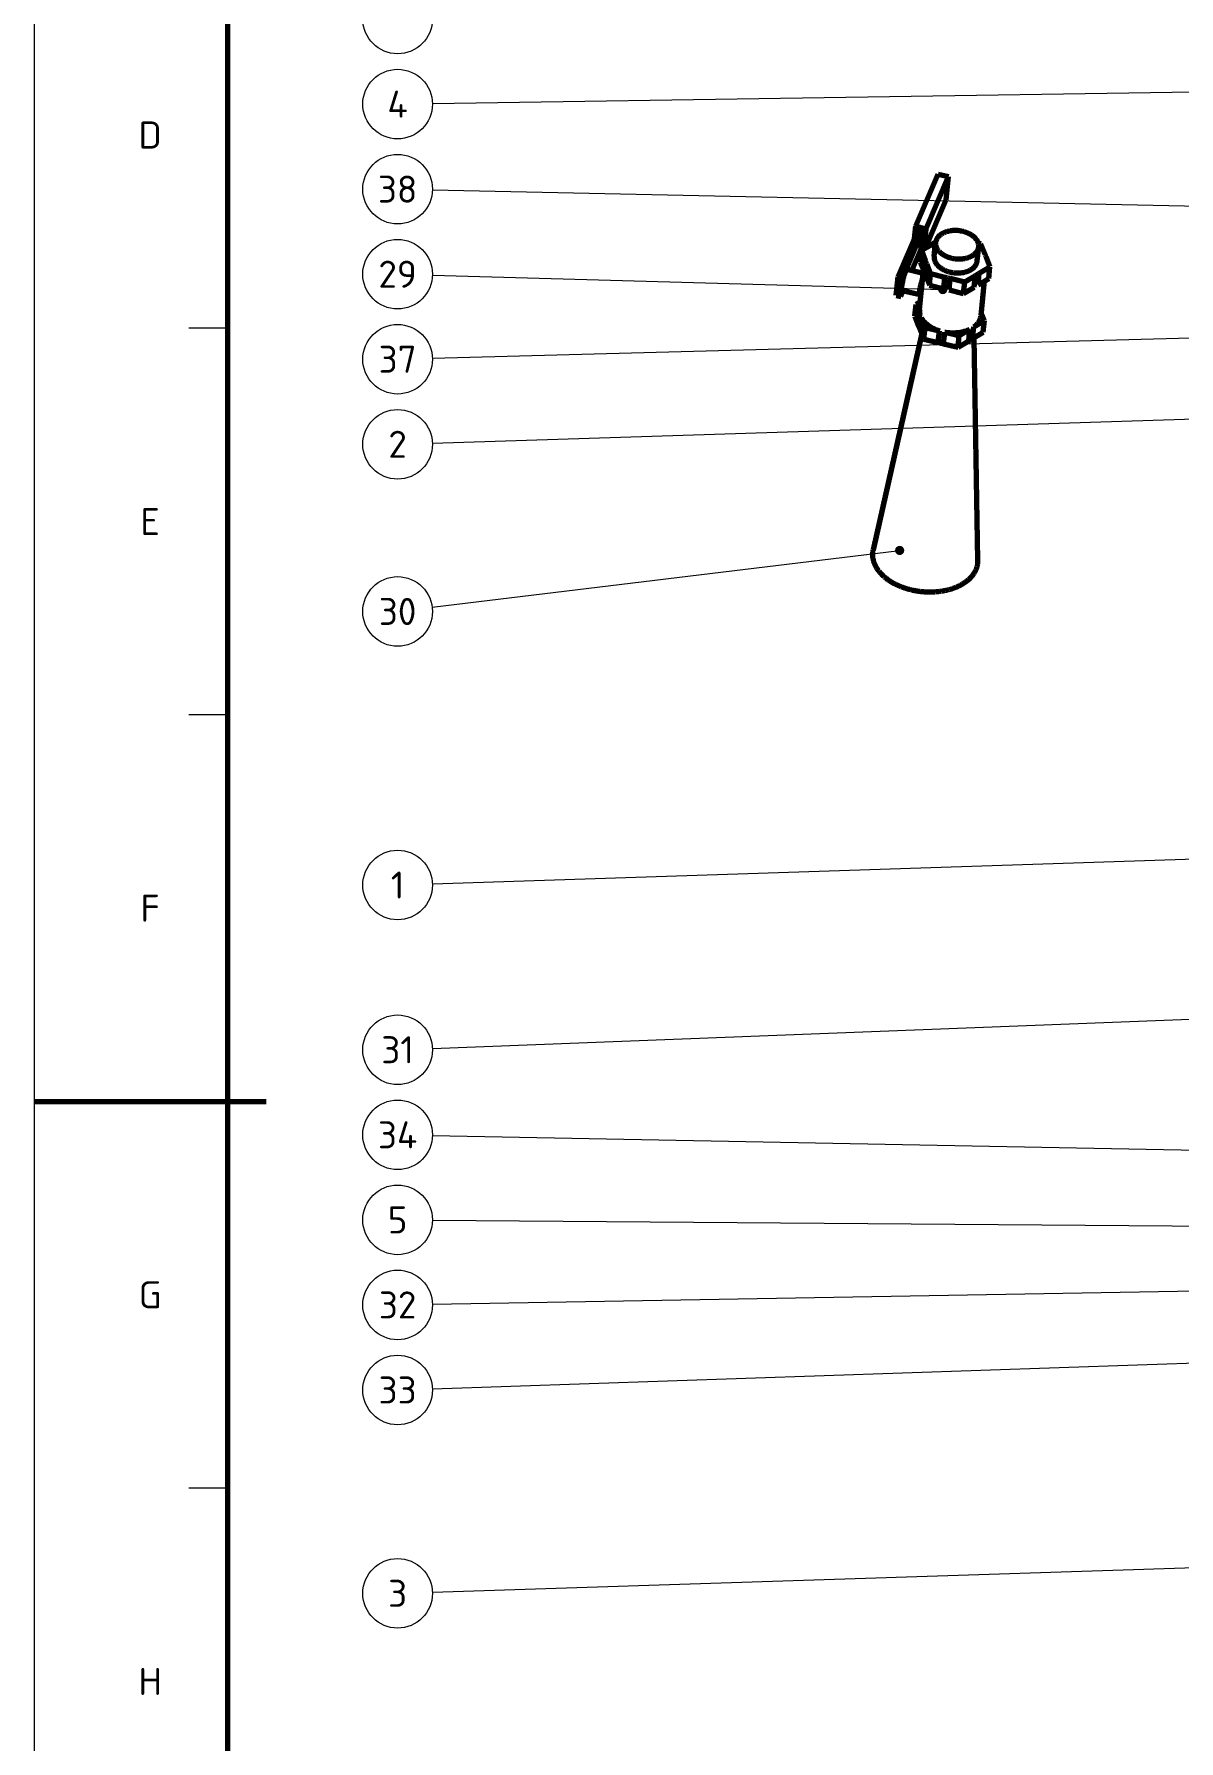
# Model space of a CAD drawing. Header units: millimetres. Extents: x 0 to 841, y 0 to 594.
# Drawn here: x 0 to 148, y 214.3 to 435 of the extents above; entities that cross this region are included whole.
import ezdxf
from ezdxf.enums import TextEntityAlignment as Align

# ---------------------------------------------------------------- set-up
doc = ezdxf.new("R2010")
doc.units = ezdxf.units.MM
for name, color, linetype, lineweight in [('01-VISIBLE', 7, 'CONTINUOUS', 70), ('06-TEXTO', 7, 'CONTINUOUS', 25), ('07-RECUADRO', 7, 'CONTINUOUS', 70), ('08-FINA', 5, 'CONTINUOUS', 18)]:
    doc.layers.add(name, color=color, linetype=linetype, lineweight=lineweight)
doc.styles.add('ISO3098', font='isocpeur.ttf')

msp = doc.modelspace()

# ---------------------------------------------------------------- hatches: boundary and pattern name
at = {"layer": '08-FINA'}
h = msp.add_hatch(color=7, dxfattribs=at)
h.dxf.hatch_style = 1
edge = h.paths.add_edge_path()
edge.add_arc((117.5, 402.01), 0.6, 0, 360)
h = msp.add_hatch(color=7, dxfattribs=at)
h.dxf.hatch_style = 1
edge = h.paths.add_edge_path()
edge.add_arc((111.92, 368.27), 0.6, 0, 360)

# ---------------------------------------------------------------- linework, layer by layer
at = {"layer": '01-VISIBLE'}
for p, q in [((114, 410.19), (116.89, 416.95)), ((115.35, 409.87), (118.24, 416.63)), ((116.89, 416.95), (118.24, 416.63)), ((117.93, 413.6), (118.24, 416.63)), ((115.26, 407.35), (117.93, 413.6)), ((111.73, 403.65), (114.36, 409.79)), ((112.31, 403.51), (114.93, 409.66)), ((113.84, 408.58), (114, 410.19)), ((114, 410.19), (115.35, 409.87)), ((114.93, 409.66), (114.36, 409.79)), ((114.69, 407.24), (114.93, 409.66)), ((115.08, 407.24), (115.35, 409.87)), ((113.5, 404.45), (114.69, 407.24)), ((114.57, 406.96), (114.73, 406.92)), ((114.59, 405.53), (114.74, 407.05)), ((116.12, 407.86), (114.74, 407.05)), ((114.74, 407.05), (115.24, 405.79)), ((116.38, 406.28), (116.57, 408.09)), ((121.95, 405.71), (122.14, 407.52)), ((122.43, 407.92), (122.09, 408)), ((122.92, 406.67), (122.43, 407.92)), ((123.59, 404.95), (123.1, 406.2)), ((114.95, 404.1), (112.9, 404.59)), ((114.48, 399.45), (115, 404.5)), ((114.59, 405.53), (115.08, 404.28)), ((115.08, 404.28), (115.24, 405.79)), ((115.27, 403.82), (115.42, 405.33)), ((115.42, 405.33), (115.91, 404.07)), ((115.76, 402.56), (115.91, 404.07)), ((115.91, 404.07), (117.78, 403.63)), ((122.07, 402.63), (122.22, 404.14)), ((122.22, 404.14), (123.59, 404.95)), ((123.44, 403.44), (123.59, 404.95)), ((111.49, 401.23), (111.73, 403.65)), ((111.73, 403.65), (112.31, 403.51)), ((112.06, 401.1), (112.31, 403.51)), ((112.06, 401.1), (112.38, 401.83)), ((114.57, 401.32), (112.26, 401.86)), ((115.27, 403.82), (115.76, 402.56)), ((115.76, 402.56), (117.62, 402.12)), ((117.62, 402.12), (117.78, 403.63)), ((118.32, 401.96), (118.47, 403.47)), ((118.32, 401.96), (120.18, 401.51)), ((118.47, 403.47), (120.34, 403.02)), ((120.18, 401.51), (120.34, 403.02)), ((120.18, 401.51), (121.56, 402.32)), ((120.34, 403.02), (121.71, 403.83)), ((121.56, 402.32), (121.71, 403.83)), ((122.07, 402.63), (123.44, 403.44)), ((122.44, 398.64), (122.9, 403.12)), ((111.49, 401.23), (112.06, 401.1)), ((113.88, 398.59), (114.04, 400.1)), ((114.58, 400.42), (114.04, 400.1)), ((114.04, 400.1), (114.53, 398.84)), ((113.88, 398.59), (114.37, 397.33)), ((114.37, 397.33), (114.53, 398.84)), ((114.56, 396.87), (114.71, 398.38)), ((114.71, 398.38), (115.2, 397.12)), ((121.51, 397.19), (122.88, 398)), ((122.88, 398), (122.48, 399.03)), ((122.73, 396.49), (122.88, 398)), ((114.77, 396.32), (108.51, 368.35)), ((114.56, 396.87), (115.05, 395.61)), ((115.05, 395.61), (115.2, 397.12)), ((115.05, 395.61), (116.91, 395.17)), ((115.2, 397.12), (117.07, 396.68)), ((116.91, 395.17), (117.07, 396.68)), ((117.61, 395.01), (117.76, 396.52)), ((117.76, 396.52), (119.63, 396.07)), ((119.47, 394.56), (119.63, 396.07)), ((119.47, 394.56), (120.85, 395.38)), ((119.63, 396.07), (121, 396.89)), ((120.85, 395.38), (121, 396.89)), ((121.36, 395.68), (121.51, 397.19)), ((121.36, 395.68), (122.73, 396.49)), ((121.52, 395.77), (122, 366.98)), ((117.61, 395.01), (119.47, 394.56))]:
    msp.add_line(p, q, dxfattribs=at)
for points in [[(122.14, 407.52), (122.14, 407.61), (122.14, 407.69), (122.14, 407.77), (122.13, 407.85), (122.11, 407.93), (122.09, 408), (122.07, 408.08), (122.04, 408.15), (122, 408.23), (121.97, 408.3), (121.93, 408.37), (121.88, 408.44), (121.83, 408.5), (121.78, 408.57), (121.73, 408.63), (121.68, 408.69), (121.62, 408.74), (121.56, 408.8), (121.5, 408.85), (121.44, 408.9), (121.37, 408.95), (121.31, 409), (121.24, 409.04), (121.17, 409.09), (121.1, 409.13), (121.03, 409.17), (120.96, 409.21), (120.89, 409.24), (120.82, 409.28), (120.74, 409.31), (120.67, 409.34), (120.6, 409.37), (120.52, 409.4), (120.44, 409.43), (120.37, 409.45), (120.29, 409.48), (120.21, 409.5), (120.13, 409.52), (120.06, 409.54), (119.98, 409.55), (119.9, 409.57), (119.82, 409.58), (119.74, 409.6), (119.66, 409.61), (119.58, 409.62), (119.5, 409.63), (119.42, 409.63), (119.34, 409.64), (119.26, 409.64), (119.18, 409.64), (119.1, 409.64), (119.01, 409.64), (118.93, 409.64), (118.85, 409.64), (118.77, 409.63), (118.69, 409.62), (118.61, 409.61), (118.53, 409.6), (118.45, 409.59), (118.37, 409.58), (118.29, 409.56), (118.22, 409.54), (118.14, 409.52), (118.06, 409.5), (117.98, 409.48), (117.91, 409.46), (117.83, 409.43), (117.75, 409.4), (117.68, 409.37), (117.61, 409.34), (117.53, 409.3), (117.46, 409.26), (117.39, 409.22), (117.32, 409.18), (117.26, 409.14), (117.19, 409.09), (117.13, 409.04), (117.06, 408.99), (117, 408.93), (116.95, 408.88), (116.89, 408.82), (116.84, 408.75), (116.79, 408.69), (116.75, 408.62), (116.71, 408.55), (116.67, 408.48), (116.64, 408.41), (116.62, 408.33), (116.6, 408.25), (116.58, 408.17), (116.57, 408.09)], [(116.57, 408.13), (116.49, 408.09), (116.42, 408.05), (116.34, 408), (116.26, 407.96), (116.19, 407.91), (116.12, 407.86)], [(116.38, 406.28), (116.38, 406.2), (116.38, 406.12), (116.38, 406.04), (116.39, 405.96), (116.41, 405.88), (116.43, 405.8), (116.45, 405.73), (116.48, 405.65), (116.52, 405.58), (116.55, 405.51), (116.59, 405.44), (116.64, 405.37), (116.68, 405.31), (116.73, 405.24), (116.79, 405.18), (116.84, 405.12), (116.9, 405.07), (116.95, 405.01), (117.01, 404.96), (117.08, 404.91), (117.14, 404.86), (117.2, 404.81), (117.27, 404.77), (117.34, 404.72), (117.41, 404.68), (117.48, 404.64), (117.55, 404.6), (117.62, 404.57), (117.69, 404.53), (117.76, 404.5), (117.84, 404.47), (117.91, 404.44), (117.99, 404.41), (118.06, 404.38), (118.14, 404.36), (118.21, 404.33), (118.29, 404.31), (118.37, 404.29), (118.45, 404.27), (118.53, 404.26), (118.6, 404.24), (118.68, 404.22), (118.76, 404.21), (118.84, 404.2), (118.92, 404.19), (119, 404.18), (119.08, 404.17), (119.16, 404.17), (119.24, 404.16), (119.32, 404.16), (119.4, 404.16), (119.48, 404.16), (119.56, 404.16), (119.64, 404.17), (119.72, 404.17), (119.8, 404.18), (119.88, 404.19), (119.96, 404.2), (120.04, 404.21), (120.12, 404.22), (120.2, 404.24), (120.28, 404.25), (120.35, 404.27), (120.43, 404.29), (120.51, 404.31), (120.58, 404.34), (120.66, 404.36), (120.74, 404.39), (120.81, 404.42), (120.88, 404.45), (120.96, 404.49), (121.03, 404.52), (121.1, 404.56), (121.17, 404.6), (121.23, 404.65), (121.3, 404.69), (121.37, 404.74), (121.43, 404.79), (121.49, 404.84), (121.55, 404.9), (121.6, 404.96), (121.65, 405.02), (121.7, 405.08), (121.75, 405.15), (121.79, 405.21), (121.83, 405.28), (121.86, 405.36)], [(116.57, 408.09), (116.56, 408.01), (116.56, 407.93), (116.57, 407.85), (116.58, 407.77), (116.59, 407.69), (116.61, 407.62), (116.64, 407.54), (116.67, 407.47), (116.7, 407.39), (116.74, 407.32), (116.78, 407.25), (116.82, 407.19), (116.87, 407.12), (116.92, 407.06), (116.97, 407), (117.02, 406.94), (117.08, 406.88), (117.14, 406.83), (117.2, 406.77), (117.26, 406.72), (117.32, 406.67), (117.39, 406.62), (117.46, 406.58), (117.52, 406.54), (117.59, 406.49), (117.66, 406.45), (117.73, 406.42), (117.8, 406.38), (117.87, 406.34), (117.95, 406.31), (118.02, 406.28), (118.1, 406.25), (118.17, 406.22), (118.25, 406.2), (118.32, 406.17), (118.4, 406.15), (118.48, 406.12), (118.55, 406.1), (118.63, 406.09), (118.71, 406.07), (118.79, 406.05), (118.87, 406.04), (118.95, 406.02), (119.03, 406.01), (119.11, 406), (119.19, 405.99), (119.27, 405.99), (119.34, 405.98), (119.43, 405.98), (119.51, 405.97), (119.59, 405.97), (119.67, 405.97), (119.75, 405.98), (119.83, 405.98), (119.91, 405.98), (119.99, 405.99), (120.07, 406), (120.14, 406.01), (120.22, 406.02), (120.3, 406.03), (120.38, 406.05), (120.46, 406.07), (120.54, 406.08), (120.62, 406.1), (120.69, 406.13), (120.77, 406.15), (120.85, 406.18), (120.92, 406.2), (121, 406.23), (121.07, 406.27), (121.14, 406.3), (121.21, 406.34), (121.28, 406.37), (121.35, 406.42), (121.42, 406.46), (121.49, 406.5), (121.55, 406.55), (121.61, 406.6), (121.67, 406.66), (121.73, 406.71), (121.79, 406.77), (121.84, 406.83), (121.89, 406.89), (121.93, 406.96), (121.98, 407.03), (122.01, 407.1), (122.05, 407.17)], [(122.05, 407.17), (122.07, 407.23), (122.09, 407.28), (122.11, 407.34), (122.12, 407.4), (122.13, 407.46), (122.14, 407.52)], [(123.1, 406.2), (123.08, 406.28), (123.05, 406.36), (123.02, 406.44), (122.99, 406.52), (122.96, 406.59), (122.92, 406.67)], [(112.26, 401.86), (112.21, 401.93), (112.2, 402.01), (112.2, 402.09), (112.2, 402.17), (112.2, 402.25), (112.21, 402.33), (112.22, 402.41), (112.23, 402.49), (112.24, 402.57), (112.25, 402.64), (112.26, 402.72), (112.28, 402.8), (112.29, 402.88), (112.31, 402.96), (112.32, 403.04), (112.34, 403.12), (112.36, 403.2), (112.38, 403.27), (112.39, 403.35), (112.41, 403.43), (112.43, 403.51), (112.46, 403.59), (112.48, 403.66), (112.5, 403.74), (112.52, 403.82), (112.55, 403.89), (112.57, 403.97), (112.6, 404.05), (112.62, 404.12), (112.65, 404.2), (112.68, 404.27), (112.72, 404.34), (112.75, 404.42), (112.79, 404.49), (112.84, 404.55), (112.9, 404.59)], [(115.24, 405.79), (115.26, 405.71), (115.28, 405.63), (115.31, 405.55), (115.35, 405.48), (115.38, 405.4), (115.42, 405.33)], [(121.71, 403.83), (121.79, 403.87), (121.86, 403.91), (121.93, 403.95), (122.01, 404), (122.08, 404.04), (122.15, 404.09), (122.22, 404.14)], [(121.86, 405.36), (121.88, 405.41), (121.9, 405.47), (121.92, 405.53), (121.94, 405.59), (121.95, 405.65), (121.95, 405.71)], [(114.57, 401.32), (114.52, 401.38), (114.51, 401.46), (114.51, 401.54), (114.51, 401.62), (114.51, 401.7), (114.52, 401.78), (114.53, 401.87), (114.54, 401.95), (114.55, 402.03), (114.56, 402.11), (114.57, 402.19), (114.59, 402.27), (114.6, 402.35), (114.62, 402.43), (114.63, 402.51), (114.65, 402.58), (114.67, 402.66), (114.69, 402.74), (114.71, 402.82), (114.73, 402.9), (114.75, 402.98), (114.77, 403.06), (114.79, 403.14), (114.81, 403.21), (114.84, 403.29), (114.86, 403.37), (114.89, 403.44)], [(117.78, 403.63), (117.86, 403.61), (117.95, 403.58), (118.03, 403.56), (118.12, 403.54), (118.21, 403.52), (118.3, 403.5), (118.38, 403.48), (118.47, 403.47)], [(114.68, 401.42), (114.67, 401.4), (114.65, 401.37), (114.63, 401.35), (114.62, 401.33), (114.59, 401.32), (114.57, 401.32)], [(114.37, 397.33), (114.4, 397.25), (114.42, 397.17), (114.45, 397.09), (114.48, 397.02), (114.52, 396.94), (114.56, 396.87)], [(114.48, 399.45), (114.47, 399.37), (114.47, 399.28), (114.47, 399.19), (114.48, 399.1), (114.49, 399.02), (114.51, 398.93), (114.53, 398.84)], [(114.71, 398.38), (114.75, 398.31), (114.79, 398.24), (114.84, 398.17), (114.88, 398.1), (114.93, 398.04), (114.98, 397.98), (115.03, 397.92), (115.08, 397.85), (115.14, 397.8), (115.2, 397.74), (115.25, 397.68), (115.31, 397.63), (115.37, 397.58), (115.43, 397.52), (115.5, 397.47), (115.56, 397.42), (115.63, 397.38), (115.69, 397.33), (115.76, 397.29), (115.83, 397.24), (115.89, 397.2), (115.96, 397.16), (116.03, 397.12), (116.1, 397.08), (116.17, 397.04), (116.25, 397.01), (116.32, 396.97), (116.39, 396.94), (116.46, 396.9), (116.54, 396.87), (116.61, 396.84), (116.69, 396.81), (116.76, 396.78), (116.84, 396.76), (116.91, 396.73), (116.99, 396.71), (117.07, 396.68)], [(121.51, 397.19), (121.58, 397.24), (121.64, 397.29), (121.71, 397.34), (121.77, 397.4), (121.83, 397.45), (121.89, 397.51), (121.95, 397.58), (122, 397.64), (122.05, 397.7), (122.1, 397.77), (122.15, 397.84), (122.19, 397.91), (122.24, 397.98), (122.27, 398.06), (122.31, 398.13)], [(122.31, 398.13), (122.34, 398.22), (122.37, 398.3), (122.39, 398.38), (122.41, 398.47), (122.43, 398.55), (122.44, 398.64)], [(116.91, 395.17), (117, 395.15), (117.09, 395.12), (117.17, 395.1), (117.26, 395.08), (117.35, 395.06), (117.43, 395.04), (117.52, 395.02), (117.61, 395.01)], [(117.76, 396.52), (117.84, 396.5), (117.92, 396.49), (118, 396.48), (118.08, 396.47), (118.16, 396.46), (118.24, 396.45), (118.32, 396.45), (118.4, 396.44), (118.48, 396.43), (118.56, 396.43), (118.64, 396.43), (118.73, 396.43), (118.81, 396.43), (118.89, 396.43), (118.97, 396.43), (119.05, 396.43), (119.13, 396.43), (119.21, 396.44), (119.29, 396.44), (119.37, 396.45), (119.45, 396.46), (119.53, 396.47), (119.61, 396.48), (119.69, 396.49), (119.77, 396.5), (119.85, 396.52), (119.93, 396.53), (120.01, 396.55), (120.09, 396.57), (120.17, 396.59), (120.24, 396.61), (120.32, 396.63), (120.4, 396.65), (120.48, 396.68), (120.55, 396.7), (120.63, 396.73), (120.7, 396.76), (120.78, 396.79), (120.85, 396.82), (120.93, 396.85), (121, 396.89)], [(120.85, 395.38), (120.92, 395.41), (121, 395.45), (121.07, 395.49), (121.14, 395.54), (121.22, 395.58), (121.29, 395.63), (121.36, 395.68)], [(122, 366.98), (122, 366.9), (122, 366.82), (122, 366.74), (121.99, 366.66), (121.98, 366.58), (121.97, 366.5), (121.96, 366.42), (121.94, 366.34), (121.93, 366.26), (121.91, 366.18), (121.89, 366.11), (121.86, 366.03), (121.84, 365.95), (121.81, 365.88), (121.78, 365.8), (121.75, 365.73), (121.71, 365.66), (121.68, 365.58), (121.64, 365.51), (121.6, 365.44), (121.56, 365.37), (121.52, 365.31), (121.48, 365.24), (121.43, 365.17), (121.38, 365.11), (121.34, 365.04), (121.29, 364.98), (121.24, 364.92), (121.18, 364.86), (121.13, 364.8), (121.08, 364.74), (121.02, 364.68), (120.96, 364.62), (120.91, 364.57), (120.85, 364.51), (120.79, 364.46), (120.73, 364.41), (120.67, 364.36), (120.6, 364.31), (120.54, 364.26), (120.48, 364.21), (120.41, 364.16), (120.35, 364.12), (120.28, 364.07), (120.21, 364.03), (120.15, 363.98), (120.08, 363.94), (120.01, 363.9), (119.94, 363.86), (119.87, 363.82), (119.8, 363.78), (119.73, 363.74), (119.66, 363.71), (119.59, 363.67), (119.51, 363.64), (119.44, 363.6), (119.37, 363.57), (119.3, 363.54), (119.22, 363.5), (119.15, 363.47), (119.07, 363.44), (119, 363.42), (118.92, 363.39), (118.85, 363.36), (118.77, 363.33), (118.7, 363.31), (118.62, 363.28), (118.54, 363.26), (118.47, 363.24), (118.39, 363.21), (118.31, 363.19), (118.24, 363.17), (118.16, 363.15), (118.08, 363.13), (118, 363.11), (117.92, 363.09), (117.85, 363.08), (117.77, 363.06), (117.69, 363.04), (117.61, 363.03), (117.53, 363.01), (117.45, 363), (117.37, 362.99), (117.29, 362.98), (117.21, 362.96), (117.14, 362.95), (117.06, 362.94), (116.98, 362.93), (116.9, 362.92), (116.82, 362.92), (116.74, 362.91), (116.66, 362.9), (116.58, 362.9), (116.5, 362.89), (116.42, 362.88), (116.34, 362.88), (116.26, 362.88), (116.18, 362.87), (116.1, 362.87), (116.02, 362.87), (115.94, 362.87), (115.86, 362.87), (115.78, 362.87), (115.7, 362.87), (115.62, 362.87), (115.54, 362.87), (115.46, 362.87), (115.38, 362.88), (115.3, 362.88), (115.22, 362.89), (115.14, 362.89), (115.06, 362.9), (114.98, 362.9), (114.9, 362.91), (114.82, 362.92), (114.74, 362.93), (114.66, 362.93), (114.58, 362.94), (114.5, 362.95), (114.42, 362.96), (114.34, 362.97), (114.26, 362.99), (114.18, 363), (114.1, 363.01), (114.02, 363.03), (113.94, 363.04), (113.86, 363.05), (113.79, 363.07), (113.71, 363.09), (113.63, 363.1), (113.55, 363.12), (113.47, 363.14), (113.39, 363.16), (113.32, 363.18), (113.24, 363.2), (113.16, 363.22), (113.08, 363.24), (113.01, 363.26), (112.93, 363.28), (112.85, 363.3), (112.78, 363.33), (112.7, 363.35), (112.62, 363.38), (112.55, 363.4), (112.47, 363.43), (112.4, 363.46), (112.32, 363.48), (112.25, 363.51), (112.17, 363.54), (112.1, 363.57), (112.02, 363.6), (111.95, 363.63), (111.87, 363.66), (111.8, 363.69), (111.73, 363.73), (111.66, 363.76), (111.58, 363.79), (111.51, 363.83), (111.44, 363.86), (111.37, 363.9), (111.3, 363.94), (111.23, 363.97), (111.15, 364.01), (111.08, 364.05), (111.01, 364.09), (110.95, 364.13), (110.88, 364.17), (110.81, 364.21), (110.74, 364.26), (110.67, 364.3), (110.61, 364.34), (110.54, 364.39), (110.47, 364.44), (110.41, 364.48), (110.34, 364.53), (110.28, 364.58), (110.22, 364.63), (110.15, 364.68), (110.09, 364.73), (110.03, 364.78), (109.97, 364.83), (109.91, 364.88), (109.85, 364.93), (109.79, 364.99), (109.73, 365.04), (109.67, 365.1), (109.62, 365.16), (109.56, 365.21), (109.51, 365.27), (109.45, 365.33), (109.4, 365.39), (109.35, 365.45), (109.3, 365.52), (109.25, 365.58), (109.2, 365.64), (109.15, 365.71), (109.1, 365.77), (109.06, 365.84), (109.02, 365.91), (108.97, 365.97), (108.93, 366.04), (108.89, 366.11), (108.85, 366.18), (108.82, 366.25), (108.78, 366.32), (108.75, 366.4), (108.71, 366.47), (108.68, 366.54), (108.65, 366.62), (108.63, 366.69), (108.6, 366.77), (108.58, 366.85), (108.55, 366.92), (108.53, 367), (108.52, 367.08), (108.5, 367.16), (108.49, 367.24), (108.47, 367.32), (108.46, 367.4), (108.46, 367.47), (108.45, 367.55), (108.45, 367.63), (108.45, 367.72), (108.45, 367.8), (108.45, 367.88), (108.45, 367.96), (108.46, 368.04), (108.47, 368.11), (108.48, 368.19), (108.5, 368.27), (108.51, 368.35)]]:
    msp.add_lwpolyline(points, dxfattribs=at)
at = {"layer": '07-RECUADRO'}
msp.add_line((0, 297), (30, 297), dxfattribs=at)
msp.add_lwpolyline([(25, 10), (831, 10), (831, 584), (25, 584)], close=True, dxfattribs=at)
at = {"layer": '08-FINA'}
for p, q in [((51.5, 426.07), (314.01, 430.11)), ((51.5, 414.91), (322.37, 409.2)), ((51.5, 403.87), (117.5, 402.01)), ((51.5, 393.12), (319.16, 400.31)), ((25, 397), (20, 397)), ((51.5, 382.14), (300.2, 390.08)), ((51.47, 360.92), (111.92, 368.27)), ((25, 347), (20, 347)), ((51.5, 325.15), (293.3, 333.09)), ((51.5, 303.87), (291.53, 313.13)), ((51.5, 292.61), (280.35, 288.22)), ((51.5, 281.66), (220.23, 280.36)), ((51.5, 270.77), (291.5, 274.96)), ((51.5, 259.84), (316, 268.82)), ((25, 247), (20, 247)), ((51.5, 233.53), (297.02, 241.47))]:
    msp.add_line(p, q, dxfattribs=at)
msp.add_lwpolyline([(0, 0), (841, 0), (841, 594), (0, 594)], close=True, dxfattribs=at)
for centre in [(47, 437), (47, 426), (47, 415), (47, 404), (47, 393), (47, 382), (47, 360.38), (47, 325), (47, 303.69), (47, 292.69), (47, 281.69), (47, 270.69), (47, 259.69), (47, 233.39)]:
    msp.add_circle(centre, 4.5, dxfattribs=at)

# ---------------------------------------------------------------- texts
at = {"layer": '06-TEXTO', "style": 'ISO3098'}
for s, p in [('4', (47, 426)), ('D', (15, 422)), ('38', (47, 415)), ('29', (47, 404)), ('37', (47, 393)), ('2', (47, 382)), ('E', (15, 372)), ('30', (47, 360.38)), ('1', (47, 325)), ('F', (15, 322)), ('31', (47, 303.69)), ('34', (47, 292.69)), ('5', (47, 281.69)), ('G', (15, 272)), ('32', (47, 270.69)), ('33', (47, 259.69)), ('3', (47, 233.39)), ('H', (15, 222))]:
    msp.add_text(s, height=3.5, dxfattribs=at).set_placement(p, align=Align.MIDDLE_CENTER)

doc.saveas('drawing.dxf')
